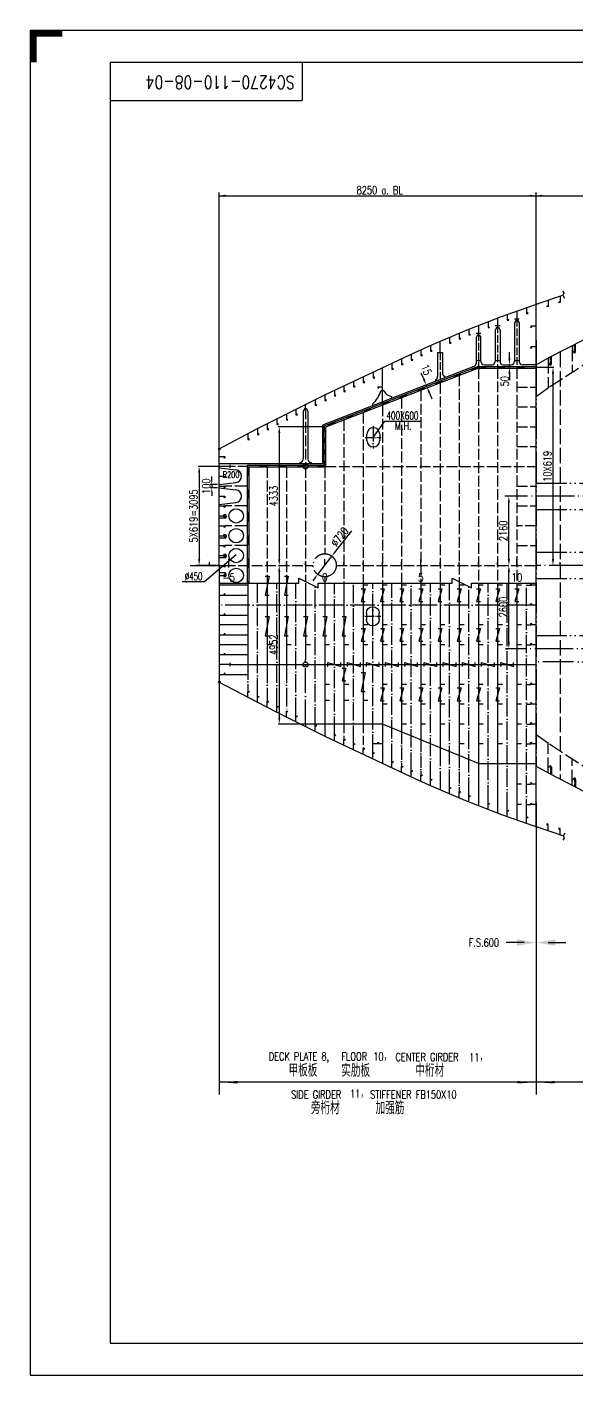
# Model space of a CAD drawing. Extents: x 373818 to 564480, y 322172 to 634257.
# Drawn here: x 415194 to 432345, y 453477 to 495577 of the extents above; entities that cross this region are included whole.
import ezdxf
from ezdxf.enums import TextEntityAlignment as Align

# ---------------------------------------------------------------- set-up
doc = ezdxf.new("R2010")
doc.units = 0
doc.header["$LTSCALE"] = 40
doc.header["$MEASUREMENT"] = 0
for name, pattern in [('ACAD_ISO02W100', [15, 12, -3]), ('ACAD_ISO03W100', [30, 12, -18]), ('ACAD_ISO04W100', [30.5, 24, -3, 0.5, -3]), ('ACAD_ISO05W100', [34, 24, -3, 0.5, -3, 0.5, -3]), ('CENTER110', [12.2, 10, -1, 0.2, -1])]:
    doc.linetypes.add(name, pattern=pattern)
doc.layers.get('0').update_dxf_attribs({"linetype": 'CONTINUOUS'})
doc.layers.get('DEFPOINTS').update_dxf_attribs({"linetype": 'CONTINUOUS'})
for name, color, linetype in [('13DIMENSION', 9, 'CONTINUOUS'), ('BT_ENG', 7, 'CONTINUOUS'), ('C-CEN', 4, 'ACAD_ISO04W100'), ('C-DAS', 4, 'ACAD_ISO02W100'), ('FRAME', 7, 'CONTINUOUS'), ('Y-CON', 2, 'CONTINUOUS'), ('Y-DAS', 2, 'ACAD_ISO02W100'), ('Y-H', 2, 'ACAD_ISO03W100'), ('Y-PH', 2, 'ACAD_ISO05W100')]:
    doc.layers.add(name, color=color, linetype=linetype)
doc.styles.add('ENGNISH', font='romans.shx', dxfattribs={"width": 0.8, "height": 750})
doc.styles.add('ROMANS', font='romans.shx', dxfattribs={"width": 0.75, "height": 250, "bigfont": 'hzdx.shx'})
doc.dimstyles.new('DM-100', dxfattribs={"dimscale": 0, "dimtxt": 250, "dimasz": 200, "dimexe": 30, "dimexo": 30, "dimgap": 50, "dimtad": 1, "dimdec": 0, "dimzin": 0, "dimdsep": 46, "dimtxsty": 'ROMANS', "dimcen": 0, "dimclrd": 1, "dimclre": 1, "dimclrt": 1, "dimadec": 0, "dimazin": 0, "dimtfac": 1, "dimtdec": 0, "dimtmove": 0, "dimatfit": 3, "dimfxl": 1, "dimtolj": 1, "dimtzin": 0, "dimarcsym": 0})

# ---------------------------------------------------------------- blocks, each defined once
blk = doc.blocks.new('*D146')
at = {"color": 1, "linetype": 'ByBlock', "transparency": 16777216}
for p, q in [((421166, 481855), (420543, 481855)), ((420573, 481655), (420573, 478960)), ((420643, 478760), (420543, 478760))]:
    blk.add_line(p, q, dxfattribs=at)
for points in [[(420540, 481655), (420606, 481655), (420573, 481855)], [(420540, 478960), (420606, 478960), (420573, 478760)]]:
    blk.add_solid(points, dxfattribs=at)
at = {"layer": 'DEFPOINTS', "color": 0, "linetype": 'ByBlock', "transparency": 16777216}
for p in [(421196, 481855), (420573, 478760), (420673, 478760)]:
    blk.add_point(p, dxfattribs=at)
at = {"color": 1, "linetype": 'ByBlock', "transparency": 16777216, "insert": (420398, 480308), "char_height": 250, "attachment_point": 5, "rotation": 90, "style": 'ROMANS'}
blk.add_mtext('\\A1;5X619=3095', dxfattribs=at)
blk = doc.blocks.new('*D142')
at = {"color": 1, "linetype": 'ByBlock', "transparency": 16777216}
for p, q in [((423075, 478560), (423075, 474008)), ((423707, 473808), (423045, 473808))]:
    blk.add_line(p, q, dxfattribs=at)
for points in [[(423042, 478560), (423109, 478560), (423075, 478760)], [(423042, 474008), (423109, 474008), (423075, 473808)]]:
    blk.add_solid(points, dxfattribs=at)
at = {"layer": 'DEFPOINTS', "color": 0, "linetype": 'ByBlock', "transparency": 16777216}
for p in [(423075, 478760), (423075, 473808), (423737, 473808)]:
    blk.add_point(p, dxfattribs=at)
at = {"color": 1, "linetype": 'ByBlock', "transparency": 16777216, "insert": (422900, 476284), "char_height": 250, "attachment_point": 5, "rotation": 90, "style": 'ROMANS'}
blk.add_mtext('\\A1;4952', dxfattribs=at)
blk = doc.blocks.new('*D144')
at = {"color": 1, "linetype": 'ByBlock', "transparency": 16777216}
for p, q in [((427586, 484584), (427510, 484768)), ((427691, 484329), (427663, 484399)), ((427691, 484329), (427663, 484399)), ((427768, 484145), (427844, 483960))]:
    blk.add_line(p, q, dxfattribs=at)
for points in [[(427617, 484596), (427556, 484571), (427663, 484399)], [(427798, 484157), (427737, 484132), (427691, 484329)]]:
    blk.add_solid(points, dxfattribs=at)
at = {"layer": 'DEFPOINTS', "color": 0, "linetype": 'ByBlock', "transparency": 16777216}
for p in [(427663, 484399), (427663, 484399), (427691, 484329)]:
    blk.add_point(p, dxfattribs=at)
at = {"color": 1, "linetype": 'ByBlock', "transparency": 16777216, "insert": (427668, 484872), "char_height": 250, "attachment_point": 5, "rotation": 292.4243, "style": 'ROMANS'}
blk.add_mtext('\\A1;15', dxfattribs=at)
blk = doc.blocks.new('*D143')
at = {"color": 1, "linetype": 'ByBlock', "transparency": 16777216}
for p, q in [((424466, 483093), (423045, 483093)), ((423075, 482893), (423075, 478960))]:
    blk.add_line(p, q, dxfattribs=at)
for points in [[(423042, 482893), (423109, 482893), (423075, 483093)], [(423042, 478960), (423109, 478960), (423075, 478760)]]:
    blk.add_solid(points, dxfattribs=at)
at = {"layer": 'DEFPOINTS', "color": 0, "linetype": 'ByBlock', "transparency": 16777216}
for p in [(424496, 483093), (423075, 478760), (423075, 478760)]:
    blk.add_point(p, dxfattribs=at)
at = {"color": 1, "linetype": 'ByBlock', "transparency": 16777216, "insert": (422900, 480927), "char_height": 250, "attachment_point": 5, "rotation": 90, "style": 'ROMANS'}
blk.add_mtext('\\A1;4333', dxfattribs=at)
blk = doc.blocks.new('A$C3EAB5CEE')
for p, q in [((50, 250), (50, 450)), ((450, 450), (450, 250))]:
    blk.add_line(p, q)
for centre, start, end in [((250, 450), 0, 180), ((250, 250), 180, 0)]:
    blk.add_arc(centre, 200, start, end)
at = {"layer": 'C-CEN', "ltscale": 0.5}
blk.add_line((250, 700), (250, 0), dxfattribs=at)
at = {"layer": 'C-CEN', "ltscale": 0.3}
blk.add_line((0, 350), (500, 350), dxfattribs=at)
blk = doc.blocks.new('*D145')
at = {"color": 1, "linetype": 'ByBlock', "transparency": 16777216}
for p, q in [((430265, 485225), (430265, 485425)), ((430265, 484950), (430265, 485025)), ((430265, 484950), (430265, 485025)), ((430270, 484950), (430235, 484950)), ((430265, 484750), (430265, 484550))]:
    blk.add_line(p, q, dxfattribs=at)
for points in [[(430232, 485225), (430298, 485225), (430265, 485025)], [(430232, 484750), (430298, 484750), (430265, 484950)]]:
    blk.add_solid(points, dxfattribs=at)
at = {"layer": 'DEFPOINTS', "color": 0, "linetype": 'ByBlock', "transparency": 16777216}
for p in [(430265, 485025), (430265, 485025), (430300, 484950)]:
    blk.add_point(p, dxfattribs=at)
at = {"color": 1, "linetype": 'ByBlock', "transparency": 16777216, "insert": (430118, 484514), "char_height": 250, "attachment_point": 5, "rotation": 90, "style": 'ROMANS'}
blk.add_mtext('\\A1;50', dxfattribs=at)
blk = doc.blocks.new('*D232')
at = {"color": 1, "linetype": 'ByBlock', "transparency": 16777216}
for p, q in [((425329, 479844), (424793, 479150)), ((424276, 478482), (424717, 479051)), ((424200, 478383), (424123, 478284))]:
    blk.add_line(p, q, dxfattribs=at)
for points in [[(424776, 479163), (424809, 479138), (424717, 479051)], [(424183, 478395), (424216, 478370), (424276, 478482)]]:
    blk.add_solid(points, dxfattribs=at)
at = {"layer": 'DEFPOINTS', "color": 0, "linetype": 'ByBlock', "transparency": 16777216}
for p in [(424717, 479051), (424276, 478482)]:
    blk.add_point(p, dxfattribs=at)
at = {"color": 1, "linetype": 'ByBlock', "transparency": 16777216, "insert": (424961, 479654), "char_height": 250, "attachment_point": 5, "rotation": 52.3121, "style": 'ROMANS'}
blk.add_mtext('\\A1;∅720', dxfattribs=at)
blk = doc.blocks.new('*D233')
at = {"color": 1, "linetype": 'ByBlock', "transparency": 16777216}
for p, q in [((421146, 481286), (420917, 481286)), ((420967, 481411), (420967, 481536)), ((420967, 481286), (420967, 481186)), ((421146, 481186), (420917, 481186)), ((420967, 481061), (420967, 480936))]:
    blk.add_line(p, q, dxfattribs=at)
for points in [[(420946, 481411), (420987, 481411), (420967, 481286)], [(420946, 481061), (420987, 481061), (420967, 481186)]]:
    blk.add_solid(points, dxfattribs=at)
at = {"layer": 'DEFPOINTS', "color": 0, "linetype": 'ByBlock', "transparency": 16777216}
for p in [(421196, 481286), (420967, 481186), (421196, 481186)]:
    blk.add_point(p, dxfattribs=at)
at = {"color": 1, "linetype": 'ByBlock', "transparency": 16777216, "insert": (420792, 481236), "char_height": 250, "attachment_point": 5, "rotation": 90, "style": 'ROMANS'}
blk.add_mtext('\\A1;100', dxfattribs=at)

msp = doc.modelspace()

# ---------------------------------------------------------------- hatches: boundary and pattern name
h = msp.add_hatch()
h.set_pattern_fill('ANSI37', color=0, scale=50, style=0)
h.set_pattern_definition([(315, (133825.4244, 436370.727), (-4.41941738, -4.41941738), []), (225, (133825.4244, 436370.727), (-4.41941738, 4.41941738), [])])
h.paths.add_polyline_path([(421176.93, 482395.59, 1), (421226.93, 482395.59, 1)])
h = msp.add_hatch()
h.set_pattern_fill('ANSI37', color=0, scale=50, style=0)
h.set_pattern_definition([(45, (133825.4244, 521149.989), (-4.41941738, 4.41941738), []), (135, (133825.4244, 521149.989), (-4.41941738, -4.41941738), [])])
h.paths.add_polyline_path([(421226.93, 475125.13, 1), (421176.93, 475125.13, 1)])

# ---------------------------------------------------------------- linework, layer by layer
at = {"color": 2}
for p, q in [((417794.48, 494477.25), (562894.48, 494477.25)), ((417794.48, 494477.25), (417794.48, 454477.25)), ((417794.48, 454477.25), (562894.48, 454477.25))]:
    msp.add_line(p, q, dxfattribs=at)
at = {"color": 1, "linetype": 'ByBlock'}
for p, q in [((421196.41, 482401.45), (421196.41, 490404.96)), ((421196.41, 490304.96), (449096.41, 490304.96)), ((431096.41, 486915.39), (431096.41, 490404.96)), ((431126.41, 484950.36), (431655.15, 484950.36)), ((431625.15, 484750.36), (431625.15, 478960.36)), ((430246.41, 478960.36), (430246.41, 480720.36)), ((430246.41, 476360.36), (430246.41, 478560.36))]:
    msp.add_line(p, q, dxfattribs=at)
at = {"color": 0}
for p, q in [((430471.41, 486415.38), (430423.35, 486332.13)), ((430423.35, 486332.13), (430423.35, 485125.36)), ((430471.41, 486415.38), (430496.41, 486415.38)), ((430521.41, 486415.38), (430496.41, 486415.38)), ((430521.41, 486415.38), (430569.48, 486332.13)), ((430569.48, 486332.13), (430569.48, 485125.36)), ((429271.41, 485965.88), (429221.41, 485879.28)), ((429221.41, 485879.28), (429221.41, 485067.46)), ((429271.41, 485965.88), (429321.41, 485965.88)), ((429321.41, 485965.88), (429371.41, 485879.28)), ((429371.41, 485125.36), (429371.41, 485879.28)), ((429871.41, 486199.8), (429821.41, 486113.19)), ((429821.41, 486113.19), (429821.41, 485125.36)), ((429871.41, 486199.8), (429921.41, 486199.8)), ((429921.41, 486199.8), (429971.41, 486113.19)), ((429971.41, 486113.19), (429971.41, 485125.36)), ((428021.41, 485407.12), (428021.41, 484658.62)), ((428171.41, 485407.12), (428171.41, 484764.51)), ((429369.48, 485150.36), (429223.35, 485150.36)), ((429471.41, 485025.36), (429721.41, 485025.36)), ((429969.48, 485150.36), (429823.35, 485150.36)), ((430071.41, 485025.36), (430323.35, 485025.36)), ((430569.48, 485150.36), (430423.35, 485150.36)), ((431096.41, 485025.36), (430669.48, 485025.36)), ((429157.49, 484977.03), (424421.41, 483144.76)), ((429291.75, 484975.36), (424471.41, 483110.49)), ((429301.08, 484925.36), (424521.41, 483076.22)), ((428233.27, 484672.08), (428233.27, 484619.47)), ((426346.41, 484211.4), (426246.41, 484211.4)), ((427959.56, 484566.19), (427959.56, 484513.58)), ((425996.28, 483754.04), (425996.28, 483804.04)), ((426596.55, 483986.26), (426596.55, 484036.26)), ((423871.41, 483662.36), (423821.41, 483575.76)), ((423821.41, 483575.76), (423821.41, 482080.36)), ((423871.41, 483662.36), (423921.41, 483662.36)), ((423921.41, 483662.36), (423971.41, 483575.76)), ((423971.41, 483575.76), (423971.41, 482080.36)), ((424421.41, 483144.76), (424421.41, 481930.36)), ((424471.41, 483110.49), (424471.41, 481880.36)), ((424521.41, 483076.22), (424521.41, 481830.36)), ((426011.41, 482760.36), (426370.17, 483268.85)), ((426370.17, 483268.85), (427496.41, 483268.85)), ((424421.41, 481930.36), (421196.41, 481930.36)), ((421196.41, 481805.36), (421719.52, 481744.52)), ((424471.41, 481880.36), (422071.41, 481880.36)), ((424521.41, 481830.36), (422121.41, 481830.36)), ((421196.41, 481286.36), (421719.52, 481347.2)), ((421196.41, 481186.36), (421719.52, 481125.52)), ((421196.41, 480667.36), (421719.52, 480728.2)), ((420296.41, 478760.36), (421196.41, 478760.36)), ((421196.41, 478760.36), (420472.85, 478760.36)), ((421730.69, 479093.22), (420737.18, 478250.56)), ((420737.18, 478250.56), (420044.44, 478250.56))]:
    msp.add_line(p, q, dxfattribs=at)
for p, q in [((432326.41, 485440.88), (432326.41, 485678.28)), ((431576.41, 485056.52), (431576.41, 485293.91)), ((429291.46, 484975.36), (431096.41, 484975.36)), ((429301.37, 484925.36), (431096.41, 484925.36)), ((422071.41, 481880.36), (422071.41, 478210.36)), ((422121.41, 481830.36), (422121.41, 478210.36)), ((423721.41, 481980.36), (423721.41, 481930.36)), ((424071.41, 481980.36), (424071.41, 481930.36)), ((421416.41, 480307.86), (421416.41, 480267.86)), ((421416.41, 479688.86), (421416.41, 479648.86)), ((420896.41, 478760.36), (420896.41, 478860.36)), ((421416.41, 479069.86), (421416.41, 479029.86)), ((421496.41, 478760.36), (421496.41, 478960.36)), ((421496.41, 478697.86), (421496.41, 478822.86)), ((421496.41, 478697.86), (421496.41, 478822.86)), ((422096.41, 478760.36), (422096.41, 478860.36)), ((422696.41, 478760.36), (422696.41, 478860.36)), ((423296.41, 478760.36), (423296.41, 478860.36)), ((423896.41, 478760.36), (423896.41, 478860.36)), ((424496.41, 478760.36), (424496.41, 478960.36)), ((425096.41, 478760.36), (425096.41, 478860.36)), ((425696.41, 478760.36), (425696.41, 478860.36)), ((426296.41, 478760.36), (426296.41, 478860.36)), ((426896.41, 478760.36), (426896.41, 478860.36)), ((427496.41, 478760.36), (427496.41, 478960.36)), ((428096.41, 478760.36), (428096.41, 478860.36)), ((428696.41, 478760.36), (428696.41, 478860.36)), ((429296.41, 478760.36), (429296.41, 478860.36)), ((429896.41, 478760.36), (429896.41, 478860.36)), ((430496.41, 478760.36), (430496.41, 478960.36)), ((430496.41, 478760.36), (430496.41, 478960.36)), ((431096.41, 478760.36), (431096.41, 478860.36)), ((431846.41, 478760.36), (431846.41, 478860.36)), ((421416.41, 478450.86), (421416.41, 478490.86)), ((421196.41, 475703.92), (421196.41, 462239.96)), ((431576.41, 472464.2), (431576.41, 472226.8)), ((432326.41, 472079.83), (432326.41, 471842.44)), ((431096.41, 471361.18), (431096.41, 466832.23)), ((431096.41, 466832.23), (431096.41, 462239.96)), ((554495.41, 462621.11), (421196.41, 462621.11))]:
    msp.add_line(p, q)
at = {"linetype": 'CENTER110', "ltscale": 3}
for p, q in [((435221.08, 480920.36), (430123.88, 480920.36)), ((437096.41, 478760.36), (431096.41, 478760.36)), ((435181.15, 476160.36), (430137.18, 476160.36))]:
    msp.add_line(p, q, dxfattribs=at)
at = {"color": 7, "ltscale": 0.2}
for p, q in [((421381.41, 480232.86), (421196.41, 480232.86)), ((421381.41, 479613.86), (421196.41, 479613.86)), ((421381.41, 478994.86), (421196.41, 478994.86)), ((421381.41, 478525.86), (421196.41, 478525.86))]:
    msp.add_line(p, q, dxfattribs=at)
at = {"color": 1}
for p, q in [((423689.46, 478359.49), (424289.08, 478061.23)), ((423689.46, 478210.36), (423689.46, 478359.49)), ((428479.46, 478210.36), (428479.46, 478359.49)), ((428479.46, 478359.49), (429079.08, 478061.23)), ((421196.41, 478210.36), (423689.46, 478210.36)), ((424289.08, 478210.36), (427589.46, 478210.36)), ((424289.08, 478061.23), (424289.08, 478210.36)), ((427589.46, 478210.36), (428479.46, 478210.36)), ((429079.08, 478210.36), (431096.41, 478210.36)), ((429079.08, 478061.23), (429079.08, 478210.36))]:
    msp.add_line(p, q, dxfattribs=at)
for points in [[(431922.75, 487330.49), (431967.06, 487278.21), (431934.84, 487201.79), (431987.21, 487105.26)], [(422636.41, 478430.36), (422756.41, 478430.36), (422636.41, 477830.36), (422756.41, 477830.36)], [(423236.41, 478430.36), (423356.41, 478430.36), (423236.41, 477830.36), (423356.41, 477830.36)], [(425636.41, 478031.86), (425756.41, 478031.86), (425636.41, 477631.86), (425756.41, 477631.86)], [(426236.41, 478031.86), (426356.41, 478031.86), (426236.41, 477631.86), (426356.41, 477631.86)], [(426836.41, 478031.86), (426956.41, 478031.86), (426836.41, 477631.86), (426956.41, 477631.86)], [(427436.41, 478031.86), (427556.41, 478031.86), (427436.41, 477631.86), (427556.41, 477631.86)], [(428036.41, 478031.86), (428156.41, 478031.86), (428036.41, 477631.86), (428156.41, 477631.86)], [(428636.41, 478031.86), (428756.41, 478031.86), (428636.41, 477631.86), (428756.41, 477631.86)], [(429236.41, 478031.86), (429356.41, 478031.86), (429236.41, 477631.86), (429356.41, 477631.86)], [(429836.41, 478031.86), (429956.41, 478031.86), (429836.41, 477631.86), (429956.41, 477631.86)], [(430436.41, 478031.86), (430556.41, 478031.86), (430436.41, 477631.86), (430556.41, 477631.86)], [(422636.41, 477161.8), (422756.41, 477161.8), (422636.41, 476561.8), (422756.41, 476561.8)], [(423236.41, 477161.8), (423356.41, 477161.8), (423236.41, 476561.8), (423356.41, 476561.8)], [(423836.41, 477161.8), (423956.41, 477161.8), (423836.41, 476561.8), (423956.41, 476561.8)], [(424436.41, 477161.8), (424556.41, 477161.8), (424436.41, 476561.8), (424556.41, 476561.8)], [(425036.41, 477161.8), (425156.41, 477161.8), (425036.41, 476561.8), (425156.41, 476561.8)], [(425636.41, 476793.86), (425756.41, 476793.86), (425636.41, 476393.86), (425756.41, 476393.86)], [(426236.41, 476793.86), (426356.41, 476793.86), (426236.41, 476393.86), (426356.41, 476393.86)], [(426836.41, 476793.86), (426956.41, 476793.86), (426836.41, 476393.86), (426956.41, 476393.86)], [(427436.41, 476793.86), (427556.41, 476793.86), (427436.41, 476393.86), (427556.41, 476393.86)], [(428036.41, 476793.86), (428156.41, 476793.86), (428036.41, 476393.86), (428156.41, 476393.86)], [(428636.41, 476793.86), (428756.41, 476793.86), (428636.41, 476393.86), (428756.41, 476393.86)], [(429236.41, 476793.86), (429356.41, 476793.86), (429236.41, 476393.86), (429356.41, 476393.86)], [(429836.41, 476793.86), (429956.41, 476793.86), (429836.41, 476393.86), (429956.41, 476393.86)], [(424596.41, 475605.36), (424596.41, 475725.36), (424996.41, 475605.36), (424996.41, 475725.36)], [(425036.41, 475555.86), (425156.41, 475555.86), (425036.41, 475155.86), (425156.41, 475155.86)], [(425211.41, 475605.36), (425211.41, 475725.36), (425611.41, 475605.36), (425611.41, 475725.36)], [(425636.41, 475421.8), (425756.41, 475421.8), (425636.41, 474821.8), (425756.41, 474821.8)], [(425796.41, 475605.36), (425796.41, 475725.36), (426196.41, 475605.36), (426196.41, 475725.36)], [(426396.41, 475605.36), (426396.41, 475725.36), (426796.41, 475605.36), (426796.41, 475725.36)], [(426996.41, 475605.36), (426996.41, 475725.36), (427396.41, 475605.36), (427396.41, 475725.36)], [(427596.41, 475605.36), (427596.41, 475725.36), (427996.41, 475605.36), (427996.41, 475725.36)], [(428196.41, 475605.36), (428196.41, 475725.36), (428596.41, 475605.36), (428596.41, 475725.36)], [(428796.41, 475605.36), (428796.41, 475725.36), (429196.41, 475605.36), (429196.41, 475725.36)], [(429396.41, 475605.36), (429396.41, 475725.36), (429796.41, 475605.36), (429796.41, 475725.36)], [(429996.41, 475605.36), (429996.41, 475725.36), (430396.41, 475605.36), (430396.41, 475725.36)], [(426236.41, 474936.86), (426356.41, 474936.86), (426236.41, 474536.86), (426356.41, 474536.86)], [(426836.41, 474936.86), (426956.41, 474936.86), (426836.41, 474536.86), (426956.41, 474536.86)], [(427436.41, 474936.86), (427556.41, 474936.86), (427436.41, 474536.86), (427556.41, 474536.86)], [(428036.41, 474936.86), (428156.41, 474936.86), (428036.41, 474536.86), (428156.41, 474536.86)], [(428636.41, 474936.86), (428756.41, 474936.86), (428636.41, 474536.86), (428756.41, 474536.86)], [(429236.41, 474936.86), (429356.41, 474936.86), (429236.41, 474536.86), (429356.41, 474536.86)], [(429836.41, 474936.86), (429956.41, 474936.86), (429836.41, 474536.86), (429956.41, 474536.86)], [(431939.33, 470184.39), (431983.64, 470236.67), (431951.41, 470313.09), (432003.78, 470409.61)]]:
    msp.add_lwpolyline(points)
for points in [[(421196.41, 462621.11, 0, 80, 0), (421778.61, 462621.11, 80, 80, 0)], [(431096.41, 462621.11, 0, 80, 0), (430514.21, 462621.11, 80, 80, 0)], [(431096.41, 462621.11, 0, 80, 0), (431678.61, 462621.11, 80, 80, 0)]]:
    msp.add_lwpolyline(points, format="xyseb")
at = {"color": 0}
for centre, radius in [((421201.93, 482395.59), 25), ((421728.61, 480307.86), 225), ((421728.61, 479688.86), 225), ((421728.61, 479069.86), 225), ((421728.61, 478450.86), 225), ((421201.93, 475125.13), 25)]:
    msp.add_circle(centre, radius, dxfattribs=at)
for centre, radius, start, end in [((432295.48, 485424.71), 25, 184.378371, 319.699506), ((432271.41, 485447.81), 25, 270, 0), ((432276.41, 485440.88), 50, 319.699506, 0), ((431545.48, 485040.35), 25, 184.378371, 319.699506), ((431521.41, 485063.44), 25, 270, 0), ((431526.41, 485056.52), 50, 319.699506, 0), ((421376.41, 480307.86), 40, 359.999992, 179.999992), ((421381.41, 480267.86), 35, 269.999992, 359.999992), ((421376.41, 479688.86), 40, 359.999992, 179.999992), ((421381.41, 479648.86), 35, 269.999992, 359.999992), ((421376.41, 479069.86), 40, 359.999992, 179.999992), ((421381.41, 479029.86), 35, 269.999992, 359.999992), ((421376.41, 478450.86), 40, 180.000008, 0.000008), ((421381.41, 478490.86), 35, 0.000008, 90.000008), ((431545.48, 472480.37), 25, 40.300494, 175.621629), ((431521.41, 472457.28), 25, 0, 90), ((431526.41, 472464.2), 50, 0, 40.300494), ((432295.48, 472096), 25, 40.300494, 175.621629), ((432271.41, 472072.91), 25, 0, 90), ((432276.41, 472079.83), 50, 0, 40.300494)]:
    msp.add_arc(centre, radius, start, end)
for centre, radius, start, end in [((429121.41, 485067.46), 100, 292.424306, 0), ((429471.41, 485125.36), 100, 180, 270), ((429721.41, 485125.36), 100, 270, 0), ((430071.41, 485125.36), 100, 180, 270), ((430323.35, 485125.36), 100, 270, 0), ((430669.48, 485125.36), 100, 180, 270), ((427921.41, 484658.62), 100, 292.424306, 0), ((428271.41, 484764.51), 100, 180, 247.575694), ((425408.4, 484445.49), 870.1, 312.504628, 344.392543), ((426636.68, 484359.77), 325.99, 207.075389, 262.928869), ((423721.41, 482080.36), 100, 270, 0), ((424071.41, 482080.36), 100, 180, 270), ((421696.41, 481545.86), 200, 276.633911, 83.366089), ((421696.41, 480926.86), 200, 276.633911, 83.366089)]:
    msp.add_arc(centre, radius, start, end, dxfattribs=at)
at = {"color": 1, "linetype": 'ByBlock'}
for points in [[(421396.41, 490338.29), (421396.41, 490271.63), (421196.41, 490304.96)], [(430896.41, 490338.29), (430896.41, 490271.63), (431096.41, 490304.96)], [(431296.41, 490338.29), (431296.41, 490271.63), (431096.41, 490304.96)], [(431591.81, 484750.36), (431658.48, 484750.36), (431625.15, 484950.36)], [(430213.08, 480720.36), (430279.75, 480720.36), (430246.41, 480920.36)], [(430213.08, 478960.36), (430279.75, 478960.36), (430246.41, 478760.36)], [(430213.08, 478560.36), (430279.75, 478560.36), (430246.41, 478760.36)], [(431591.81, 478960.36), (431658.48, 478960.36), (431625.15, 478760.36)], [(430213.08, 476360.36), (430279.75, 476360.36), (430246.41, 476160.36)]]:
    msp.add_solid(points, dxfattribs=at)
at = {"color": 0, "linetype": 'ByBlock'}
for points in [[(430496.41, 467082.86), (430496.41, 466882.86), (431096.41, 466982.86)], [(431696.41, 467082.86), (431696.41, 466882.86), (431096.41, 466982.86)]]:
    msp.add_solid(points, dxfattribs=at)
at = {"layer": '13DIMENSION'}
for p, q in [((430721.41, 466982.86), (430161.8, 466982.86)), ((431471.41, 466982.86), (432031.02, 466982.86))]:
    msp.add_line(p, q, dxfattribs=at)
at = {"layer": 'BT_ENG'}
for p, q in [((415294.48, 495477.25), (415294.48, 453477.25)), ((415294.48, 495477.25), (563894.48, 495477.25)), ((423794.48, 494477.25), (423794.48, 493277.25)), ((417794.48, 493277.25), (423794.48, 493277.25)), ((415294.48, 453477.25), (563894.48, 453477.25))]:
    msp.add_line(p, q, dxfattribs=at)
at = {"layer": 'BT_ENG', "const_width": 200}
for points in [[(415394.48, 495477.25), (415394.48, 494477.25)], [(415294.48, 495377.25), (416294.48, 495377.25)]]:
    msp.add_lwpolyline(points, dxfattribs=at)
at = {"layer": 'C-CEN', "ltscale": 0.6}
for p, q in [((422396.41, 474669.61), (422396.41, 478210.36)), ((422996.41, 474358.72), (422996.41, 478210.36)), ((423596.41, 474058.6), (423596.41, 478210.36)), ((424196.41, 473758.48), (424196.41, 478107.32)), ((424796.41, 473467.5), (424796.41, 478210.36)), ((425396.41, 473185.67), (425396.41, 478210.36)), ((425996.42, 472903.83), (425996.42, 478210.89)), ((426596.41, 472626.27), (426596.41, 478210.36)), ((427196.41, 472344.44), (427196.41, 478210.36)), ((427796.41, 472072.15), (427796.41, 478210.36)), ((428396.41, 471815.04), (428396.41, 478210.36)), ((428996.41, 471562.26), (428996.41, 478102.35)), ((429596.41, 471327.88), (429596.41, 478210.36)), ((430196.41, 471111.56), (430196.41, 478210.36)), ((430796.41, 470895.98), (430796.41, 478210.36)), ((422696.41, 475665.36), (422696.41, 474514.16)), ((423296.41, 475665.36), (423296.41, 474208.66))]:
    msp.add_line(p, q, dxfattribs=at)
at = {"layer": 'C-CEN', "color": 2, "ltscale": 0.8}
for p, q in [((430936.41, 477522.36), (421196.41, 477522.36)), ((423896.41, 473808.36), (423896.41, 475820.11))]:
    msp.add_line(p, q, dxfattribs=at)
at = {"layer": 'C-CEN', "ltscale": 0.5}
msp.add_line((422096.41, 475665.36), (422096.41, 474827.2), dxfattribs=at)
at = {"layer": 'C-CEN', "ltscale": 0.3}
for p, q in [((425096.41, 473808.36), (425096.41, 473326.58)), ((425696.41, 473808.36), (425696.41, 473004.75))]:
    msp.add_line(p, q, dxfattribs=at)
at = {"layer": 'C-CEN', "ltscale": 0.4}
for p, q in [((426896.41, 473560.76), (426896.41, 472481.09)), ((427496.41, 473313.16), (427496.41, 472205.89)), ((428696.41, 472817.96), (428696.41, 471686.48))]:
    msp.add_line(p, q, dxfattribs=at)
at = {"layer": 'C-CEN', "color": 2, "ltscale": 0.6}
msp.add_line((428096.41, 473065.56), (428096.41, 471763.59), dxfattribs=at)
at = {"layer": 'C-DAS'}
msp.add_line((431846.41, 485431.59), (431846.41, 472089.13), dxfattribs=at)
at = {"layer": 'C-DAS', "ltscale": 0.2}
for p, q in [((432296.41, 485447.81), (432296.41, 485662.98)), ((431546.41, 485063.44), (431546.41, 485278.61)), ((431546.41, 472457.28), (431546.41, 472242.1)), ((432296.41, 472072.91), (432296.41, 471857.74))]:
    msp.add_line(p, q, dxfattribs=at)
at = {"layer": 'C-DAS'}
for points in [[(431096.41, 484035.07), (431096.42, 484599), (431096.41, 484035.07), (431515.22, 484336.03), (432621.41, 485056.03), (433047.31, 485297.65), (434142.49, 485817.73), (434431.04, 485942.61), (435871.41, 486567.3), (436035.21, 486626.02), (437496.41, 487099.12), (437899.21, 487215.56), (439587.51, 487648.32), (440746.41, 487900.39), (441954.41, 488121.86), (443447.91, 488332.96), (443996.41, 488394.56), (445794.71, 488629.93), (447246.41, 488726.37), (447596.41, 488758.68)], [(431096.41, 473485.65), (431096.42, 472921.72), (431096.41, 473485.65), (431515.22, 473184.68), (432621.41, 472464.69), (433047.31, 472223.07), (434142.49, 471702.99), (434431.04, 471578.1), (435871.41, 470953.42), (436035.21, 470894.7), (437496.41, 470421.6), (437899.21, 470305.16), (439587.51, 469872.4), (440746.41, 469620.33), (441954.41, 469398.86), (443447.91, 469187.76), (443996.41, 469126.16), (445794.71, 468890.79), (447246.41, 468794.35), (447596.41, 468762.04)]]:
    msp.add_lwpolyline(points, dxfattribs=at)
at = {"layer": 'DEFPOINTS', "color": 0, "linetype": 'ByBlock'}
for p in [(431096.41, 484950.36), (421196.41, 482400.33), (421196.41, 475120.39), (421196.41, 475120.39), (431096.41, 470605.5)]:
    msp.add_point(p, dxfattribs=at)
at = {"layer": 'Y-CON'}
for p, q in [((431096.41, 486915.39), (431934.92, 487201.99)), ((431096.41, 478210.36), (431096.41, 486915.22)), ((430421.41, 486465.38), (430571.41, 486465.38)), ((429221.41, 486015.88), (429371.41, 486015.88)), ((429821.41, 486249.8), (429971.41, 486249.8)), ((428096.41, 485407.12), (428096.41, 485757.12)), ((428021.41, 485407.12), (428171.41, 485407.12)), ((426296.41, 483816.54), (426296.41, 484937.8)), ((423896.41, 483662.36), (423896.41, 483792.18)), ((421546.41, 481855.36), (421196.41, 481855.36)), ((421546.41, 481805.36), (421546.41, 481905.36)), ((424496.41, 478406.5), (424496.41, 473428.42)), ((422096.41, 478141.36), (421196.41, 478141.36)), ((422096.41, 478210.36), (422096.41, 475665.36)), ((422696.41, 478210.36), (422696.41, 475665.36)), ((423296.41, 478210.36), (423296.41, 475665.36)), ((423896.41, 478210.36), (423896.41, 475820.11)), ((425096.41, 478210.36), (425096.41, 473808.36)), ((425696.41, 478210.36), (425696.41, 473808.36)), ((425846.41, 478141.36), (425696.41, 478141.36)), ((426296.41, 478210.36), (426296.41, 472582.92)), ((426446.41, 478141.36), (426296.41, 478141.36)), ((426896.41, 478210.36), (426896.41, 473560.76)), ((427046.41, 478141.36), (426896.41, 478141.36)), ((427496.41, 478210.36), (427496.41, 473313.16)), ((427646.41, 478141.36), (427496.41, 478141.36)), ((428096.41, 478210.36), (428096.41, 473065.56)), ((428246.41, 478141.36), (428096.41, 478141.36)), ((428696.41, 478251.57), (428696.41, 472817.96)), ((428846.41, 478141.36), (428696.41, 478141.36)), ((429296.41, 478210.36), (429296.41, 471264.83)), ((429446.41, 478141.36), (429296.41, 478141.36)), ((429896.41, 478210.36), (429896.41, 471030.92)), ((430046.41, 478141.36), (429896.41, 478141.36)), ((430496.41, 478210.36), (430496.41, 470815.34)), ((430646.41, 478141.36), (430496.41, 478141.36)), ((430796.41, 478141.36), (430936.41, 478141.36)), ((431096.41, 470605.5), (431096.41, 478210.36)), ((421376.41, 477831.86), (422096.41, 477831.86)), ((421376.41, 477212.86), (422096.41, 477212.86)), ((422096.41, 476903.36), (421196.41, 476903.36)), ((421376.41, 476593.86), (422096.41, 476593.86)), ((425846.41, 476903.36), (425696.41, 476903.36)), ((426446.41, 476903.36), (426296.41, 476903.36)), ((427046.41, 476903.36), (426896.41, 476903.36)), ((427646.41, 476903.36), (427496.41, 476903.36)), ((428246.41, 476903.36), (428096.41, 476903.36)), ((428846.41, 476903.36), (428696.41, 476903.36)), ((429446.41, 476903.36), (429296.41, 476903.36)), ((430046.41, 476903.36), (429896.41, 476903.36)), ((430646.41, 476903.36), (430496.41, 476903.36)), ((430796.41, 476903.36), (430936.41, 476903.36)), ((422096.41, 476284.36), (421196.41, 476284.36)), ((422846.41, 476284.36), (422696.41, 476284.36)), ((423446.41, 476284.36), (423296.41, 476284.36)), ((424046.41, 476284.36), (423896.41, 476284.36)), ((424646.41, 476284.36), (424496.41, 476284.36)), ((425246.41, 476284.36), (425096.41, 476284.36)), ((425846.41, 476284.36), (425696.41, 476284.36)), ((426446.41, 476284.36), (426296.41, 476284.36)), ((427046.41, 476284.36), (426896.41, 476284.36)), ((427646.41, 476284.36), (427496.41, 476284.36)), ((428246.41, 476284.36), (428096.41, 476284.36)), ((428846.41, 476284.36), (428696.41, 476284.36)), ((429446.41, 476284.36), (429296.41, 476284.36)), ((430046.41, 476284.36), (429896.41, 476284.36)), ((430646.41, 476284.36), (430496.41, 476284.36)), ((430796.41, 476284.36), (430936.41, 476284.36)), ((421376.41, 475974.86), (422096.41, 475974.86)), ((421546.41, 475665.36), (421196.41, 475665.36)), ((421376.41, 475355.86), (422096.41, 475355.86)), ((421546.41, 475615.36), (421546.41, 475715.36)), ((421546.41, 475665.36), (431096.41, 475665.36)), ((424646.41, 475046.36), (424496.41, 475046.36)), ((425246.41, 475046.36), (425096.41, 475046.36)), ((426446.41, 475046.36), (426296.41, 475046.36)), ((427046.41, 475046.36), (426896.41, 475046.36)), ((427646.41, 475046.36), (427496.41, 475046.36)), ((428246.41, 475046.36), (428096.41, 475046.36)), ((428846.41, 475046.36), (428696.41, 475046.36)), ((429446.41, 475046.36), (429296.41, 475046.36)), ((430046.41, 475046.36), (429896.41, 475046.36)), ((430646.41, 475046.36), (430496.41, 475046.36)), ((430796.41, 475046.36), (430936.41, 475046.36)), ((424646.41, 474544.36), (424496.41, 474544.36)), ((425246.41, 474544.36), (425096.41, 474544.36)), ((425846.41, 474544.36), (425696.41, 474544.36)), ((426446.41, 474427.36), (426296.41, 474427.36)), ((427046.41, 474427.36), (426896.41, 474427.36)), ((427646.41, 474427.36), (427496.41, 474427.36)), ((428246.41, 474427.36), (428096.41, 474427.36)), ((428846.41, 474427.36), (428696.41, 474427.36)), ((429446.41, 474427.36), (429296.41, 474427.36)), ((430046.41, 474427.36), (429896.41, 474427.36)), ((430646.41, 474427.36), (430496.41, 474427.36)), ((430796.41, 474427.36), (430936.41, 474427.36)), ((426296.41, 473808.36), (423736.83, 473808.36)), ((423896.41, 473808.36), (423896.41, 473728.54)), ((429296.41, 472570.36), (426296.41, 473808.36)), ((427046.41, 473808.36), (426896.41, 473808.36)), ((427046.41, 473808.36), (426896.41, 473808.36)), ((427646.41, 473808.36), (427496.41, 473808.36)), ((427646.41, 473808.36), (427496.41, 473808.36)), ((428246.41, 473808.36), (428096.41, 473808.36)), ((428246.41, 473808.36), (428096.41, 473808.36)), ((428846.41, 473808.36), (428696.41, 473808.36)), ((428846.41, 473808.36), (428696.41, 473808.36)), ((429446.41, 473808.36), (429296.41, 473808.36)), ((429446.41, 473808.36), (429296.41, 473808.36)), ((430046.41, 473808.36), (429896.41, 473808.36)), ((430046.41, 473808.36), (429896.41, 473808.36)), ((430646.41, 473808.36), (430496.41, 473808.36)), ((430646.41, 473808.36), (430496.41, 473808.36)), ((430796.41, 473808.36), (430936.41, 473808.36)), ((426156.41, 473189.36), (425996.42, 473189.36)), ((428846.41, 473189.36), (428696.41, 473189.36)), ((429446.41, 473189.36), (429296.41, 473189.36)), ((430046.41, 473189.36), (429896.41, 473189.36)), ((430646.41, 473189.36), (430496.41, 473189.36)), ((430796.41, 473189.36), (430936.41, 473189.36)), ((429296.41, 472570.36), (431096.41, 472570.36)), ((431096.41, 471725.56), (431096.42, 472271.72)), ((430646.41, 471934.98), (430496.41, 471934.98)), ((430796.41, 471930.36), (430936.41, 471930.36)), ((431096.41, 471211.77), (431096.41, 471725.56)), ((430646.41, 471294.98), (430496.41, 471294.98)), ((430796.41, 471290.36), (430936.41, 471290.36)), ((431096.41, 470729.24), (431096.41, 471211.77)), ((431096.41, 470605.33), (431096.41, 470729.24)), ((430996.41, 470639.51), (431096.41, 470605.33)), ((431096.41, 470605.33), (431951.41, 470313.09))]:
    msp.add_line(p, q, dxfattribs=at)
for points in [[(431096.41, 485795.16), (431096.42, 485249), (431096.41, 485030.7), (431515.22, 485262.71), (432621.41, 485826.77), (433016.43, 486016.74), (434246.41, 486572.67), (434431.04, 486651.05), (435871.41, 487217.3), (436035.21, 487276.02), (437496.41, 487749.12), (437899.21, 487865.56), (439587.51, 488298.32), (440746.41, 488550.39), (441954.41, 488771.86), (443447.91, 488982.96), (443996.41, 489044.56), (445794.71, 489193.76), (447246.41, 489251.96), (448082.11, 489260.36), (449096.41, 489260.36), (449096.41, 489260.36), (456996.41, 489260.36), (463496.41, 489260.36)], [(431846.41, 487171.74), (431846.41, 486971.74), (431796.41, 486971.74), (431846.41, 487011.74)], [(421196.41, 478760.36), (421196.41, 482400.33), (422378.44, 483021.8), (422996.41, 483342), (424496.41, 484092.3), (427172.22, 485349.18), (427746.41, 485607.14), (428896.41, 486099.94), (430016.41, 486536.58), (430996.41, 486881.21), (431171.41, 486940.72)], [(430796.41, 486810.88), (430796.41, 486630.88), (430846.41, 486630.88), (430796.41, 486670.88)], [(431471.41, 487043.57), (431471.41, 486843.57), (431421.41, 486843.57), (431471.41, 486883.57)], [(429596.41, 486372.84), (429596.41, 486192.84), (429646.41, 486192.84), (429596.41, 486232.84)], [(430196.41, 486599.88), (430196.41, 486419.88), (430246.41, 486419.88), (430196.41, 486459.88)], [(428396.41, 485885.68), (428396.41, 485705.68), (428446.41, 485705.68), (428396.41, 485745.68)], [(428696.41, 486014.24), (428696.41, 485834.24), (428746.41, 485834.24), (428696.41, 485874.24)], [(428996.41, 486138.93), (428996.41, 485958.93), (429046.41, 485958.93), (428996.41, 485998.93)], [(428996.41, 486138.46), (428996.41, 485958.46), (429046.41, 485958.46), (428996.41, 485998.46)], [(431096.41, 486230.36), (430936.41, 486230.36), (430936.41, 486180.36), (430976.41, 486230.36)], [(427496.41, 485494.83), (427496.41, 485314.83), (427546.41, 485314.83), (427496.41, 485354.83)], [(427796.41, 485628.57), (427796.41, 485448.57), (427846.41, 485448.57), (427796.41, 485488.57)], [(431096.41, 485590.36), (430936.41, 485590.36), (430936.41, 485540.36), (430976.41, 485590.36)], [(432221.41, 485622.81), (432221.41, 485422.81), (432271.41, 485422.81), (432221.41, 485462.81)], [(426596.41, 485074.44), (426596.41, 484894.44), (426646.41, 484894.44), (426596.41, 484934.44)], [(426896.41, 485219.63), (426896.41, 485039.63), (426946.41, 485039.63), (426896.41, 485079.63)], [(427196.41, 485356.28), (427196.41, 485176.28), (427246.41, 485176.28), (427196.41, 485216.28)], [(431471.41, 485238.44), (431471.41, 485038.44), (431521.41, 485038.44), (431471.41, 485078.44)], [(425696.41, 484655.96), (425696.41, 484475.96), (425746.41, 484475.96), (425696.41, 484515.96)], [(426011.41, 484799.66), (426011.41, 484619.66), (426061.41, 484619.66), (426011.41, 484659.66)], [(424796.41, 484233.22), (424796.41, 484053.22), (424846.41, 484053.22), (424796.41, 484093.22)], [(425096.41, 484374.13), (425096.41, 484194.13), (425146.41, 484194.13), (425096.41, 484234.13)], [(425396.41, 484515.05), (425396.41, 484335.05), (425446.41, 484335.05), (425396.41, 484375.05)], [(426296.41, 484331.36), (426156.41, 484331.36), (426156.41, 484281.36), (426196.41, 484331.36)], [(424196.41, 483942.24), (424196.41, 483762.24), (424246.41, 483762.24), (424196.41, 483802.24)], [(424496.41, 484092.3), (424496.41, 483912.3), (424546.41, 483912.3), (424496.41, 483952.3)], [(422996.41, 483342), (422996.41, 483162), (423046.41, 483162), (422996.41, 483202)], [(423296.41, 483492.06), (423296.41, 483312.06), (423346.41, 483312.06), (423296.41, 483352.06)], [(423596.41, 483642.12), (423596.41, 483462.12), (423646.41, 483462.12), (423596.41, 483502.12)], [(422396.41, 483031.11), (422396.41, 482851.11), (422446.41, 482851.11), (422396.41, 482891.11)], [(422696.41, 483186.56), (422696.41, 483006.56), (422746.41, 483006.56), (422696.41, 483046.56)], [(422096.41, 482873.52), (422096.41, 482693.52), (422146.41, 482693.52), (422096.41, 482733.52)], [(421196.41, 482164.86), (421376.41, 482164.86), (421376.41, 482114.86), (421336.41, 482164.86)], [(421196.41, 481545.86), (421376.41, 481545.86), (421376.41, 481495.86), (421336.41, 481545.86)], [(421196.41, 481236.36), (421376.41, 481236.36), (421376.41, 481186.36), (421336.41, 481236.36)], [(421196.41, 480926.86), (421376.41, 480926.86), (421376.41, 480876.86), (421336.41, 480926.86)], [(421196.41, 480617.36), (421376.41, 480617.36), (421376.41, 480567.36), (421336.41, 480617.36)], [(421196.41, 480307.86), (421376.41, 480307.86), (421376.41, 480257.86), (421336.41, 480307.86)], [(421196.41, 479998.36), (421376.41, 479998.36), (421376.41, 479948.36), (421336.41, 479998.36)], [(421196.41, 479688.86), (421376.41, 479688.86), (421376.41, 479638.86), (421336.41, 479688.86)], [(421196.41, 479379.36), (421376.41, 479379.36), (421376.41, 479329.36), (421336.41, 479379.36)], [(421196.41, 479069.86), (421376.41, 479069.86), (421376.41, 479019.86), (421336.41, 479069.86)], [(421196.41, 478760.36), (421196.41, 475120.39), (422378.44, 474498.92), (422996.41, 474178.72), (424496.41, 473428.42), (427172.22, 472171.54), (427746.41, 471913.58), (428896.41, 471420.78), (430016.41, 470984.14), (430996.41, 470639.51), (431171.41, 470579.99)], [(421196.41, 478760.36), (421376.41, 478760.36), (421376.41, 478710.36), (421336.41, 478760.36)], [(421196.41, 478450.86), (421376.41, 478450.86), (421376.41, 478500.86), (421336.41, 478450.86)], [(421196.41, 477831.86), (421376.41, 477831.86), (421376.41, 477881.86), (421336.41, 477831.86)], [(431096.41, 478141.36), (430936.41, 478141.36), (430936.41, 478191.36), (430976.41, 478141.36)], [(431096.41, 477522.36), (430936.41, 477522.36), (430936.41, 477572.36), (430976.41, 477522.36)], [(421196.41, 477212.86), (421376.41, 477212.86), (421376.41, 477262.86), (421336.41, 477212.86)], [(421196.41, 476593.86), (421376.41, 476593.86), (421376.41, 476643.86), (421336.41, 476593.86)], [(431096.41, 476903.36), (430936.41, 476903.36), (430936.41, 476953.36), (430976.41, 476903.36)], [(431096.41, 476284.36), (430936.41, 476284.36), (430936.41, 476334.36), (430976.41, 476284.36)], [(421196.41, 475974.86), (421376.41, 475974.86), (421376.41, 476024.86), (421336.41, 475974.86)], [(421196.41, 475355.86), (421376.41, 475355.86), (421376.41, 475405.86), (421336.41, 475355.86)], [(431096.41, 475046.36), (430936.41, 475046.36), (430936.41, 475096.36), (430976.41, 475046.36)], [(422096.41, 474647.2), (422096.41, 474827.2), (422146.41, 474827.2), (422096.41, 474787.2)], [(422396.41, 474489.61), (422396.41, 474669.61), (422446.41, 474669.61), (422396.41, 474629.61)], [(422696.41, 474334.16), (422696.41, 474514.16), (422746.41, 474514.16), (422696.41, 474474.16)], [(431096.41, 474427.36), (430936.41, 474427.36), (430936.41, 474477.36), (430976.41, 474427.36)], [(422996.41, 474178.72), (422996.41, 474358.72), (423046.41, 474358.72), (422996.41, 474318.72)], [(423296.41, 474028.66), (423296.41, 474208.66), (423346.41, 474208.66), (423296.41, 474168.66)], [(423596.41, 473878.6), (423596.41, 474058.6), (423646.41, 474058.6), (423596.41, 474018.6)], [(424196.41, 473578.48), (424196.41, 473758.48), (424246.41, 473758.48), (424196.41, 473718.48)], [(431096.41, 473808.36), (430936.41, 473808.36), (430936.41, 473858.36), (430976.41, 473808.36)], [(424796.41, 473287.5), (424796.41, 473467.5), (424846.41, 473467.5), (424796.41, 473427.5)], [(425096.41, 473146.58), (425096.41, 473326.58), (425146.41, 473326.58), (425096.41, 473286.58)], [(426296.41, 473189.36), (426156.41, 473189.36), (426156.41, 473239.36), (426196.41, 473189.36)], [(431096.41, 473189.36), (430936.41, 473189.36), (430936.41, 473239.36), (430976.41, 473189.36)], [(425396.41, 473005.67), (425396.41, 473185.67), (425446.41, 473185.67), (425396.41, 473145.67)], [(425696.41, 472864.75), (425696.41, 473044.75), (425746.41, 473044.75), (425696.41, 473004.75)], [(425996.42, 472723.83), (425996.42, 472903.83), (426046.42, 472903.83), (425996.42, 472863.83)], [(426596.41, 472446.27), (426596.41, 472626.27), (426646.41, 472626.27), (426596.41, 472586.27)], [(426896.41, 472301.09), (426896.41, 472481.09), (426946.41, 472481.09), (426896.41, 472441.09)], [(431096.41, 472490.02), (431515.22, 472258.01), (432621.41, 471693.95), (433016.43, 471503.98), (434246.41, 470948.05), (434431.04, 470869.67), (435871.41, 470303.42), (436035.21, 470244.7), (437496.41, 469771.6), (437899.21, 469655.16), (439587.51, 469222.4), (440746.41, 468970.33), (441954.41, 468748.86), (443447.91, 468537.76), (443996.41, 468476.16), (445794.71, 468326.96), (447246.41, 468268.76), (448082.11, 468260.36), (449096.41, 468260.36), (449096.41, 468260.36), (449246.41, 468260.36)], [(431471.41, 472282.28), (431471.41, 472482.28), (431521.41, 472482.28), (431471.41, 472442.28)], [(427196.41, 472164.44), (427196.41, 472344.44), (427246.41, 472344.44), (427196.41, 472304.44)], [(427496.41, 472025.89), (427496.41, 472205.89), (427546.41, 472205.89), (427496.41, 472165.89)], [(427796.41, 471892.15), (427796.41, 472072.15), (427846.41, 472072.15), (427796.41, 472032.15)], [(431096.41, 471930.36), (430936.41, 471930.36), (430936.41, 471980.36), (430976.41, 471930.36)], [(432221.41, 471897.91), (432221.41, 472097.91), (432271.41, 472097.91), (432221.41, 472057.91)], [(428396.41, 471635.04), (428396.41, 471815.04), (428446.41, 471815.04), (428396.41, 471775.04)], [(428696.41, 471506.48), (428696.41, 471686.48), (428746.41, 471686.48), (428696.41, 471646.48)], [(428996.41, 471382.26), (428996.41, 471562.26), (429046.41, 471562.26), (428996.41, 471522.26)], [(429596.41, 471147.88), (429596.41, 471327.88), (429646.41, 471327.88), (429596.41, 471287.88)], [(430196.41, 470931.56), (430196.41, 471111.56), (430246.41, 471111.56), (430196.41, 471071.56)], [(431096.41, 471290.36), (430936.41, 471290.36), (430936.41, 471340.36), (430976.41, 471290.36)], [(430796.41, 470715.98), (430796.41, 470895.98), (430846.41, 470895.98), (430796.41, 470855.98)], [(431471.41, 470477.15), (431471.41, 470677.15), (431421.41, 470677.15), (431471.41, 470637.15)], [(431846.41, 470348.98), (431846.41, 470548.98), (431796.41, 470548.98), (431846.41, 470508.98)]]:
    msp.add_lwpolyline(points, dxfattribs=at)
for centre in [(423896.41, 481855.36), (423896.41, 475665.36)]:
    msp.add_circle(centre, 79.5, dxfattribs=at)
at = {"layer": 'Y-DAS', "ltscale": 0.5}
for p, q in [((430496.41, 486705.38), (430496.41, 486465.38)), ((430496.41, 486465.38), (430496.41, 484975.36)), ((429296.41, 486015.88), (429296.41, 484975.36)), ((429896.41, 486249.8), (429896.41, 484975.36)), ((428096.41, 485407.12), (428096.41, 484566.53))]:
    msp.add_line(p, q, dxfattribs=at)
at = {"layer": 'Y-DAS', "ltscale": 0.7}
for p, q in [((429296.41, 486255.88), (429296.41, 486015.88)), ((429896.41, 486489.8), (429896.41, 486249.8)), ((428696.41, 484691.43), (428696.41, 478251.57)), ((429296.41, 484923.55), (429296.41, 478210.36)), ((429896.41, 484925.36), (429896.41, 478210.36)), ((430496.41, 484925.36), (430496.41, 478210.36)), ((427496.41, 484227.18), (427496.41, 478210.36)), ((428096.41, 484459.3), (428096.41, 478210.36)), ((430496.41, 484331.36), (431096.41, 484331.36)), ((426296.41, 483762.93), (426296.41, 478210.36)), ((426896.41, 483995.05), (426896.41, 478210.36)), ((423896.41, 483662.36), (423896.41, 481880.36)), ((425696.41, 483530.8), (425696.41, 478210.36)), ((430496.41, 483712.36), (431096.41, 483712.36)), ((425096.41, 483298.68), (425096.41, 478210.36)), ((430496.41, 483093.36), (431096.41, 483093.36)), ((430496.41, 482474.36), (431096.41, 482474.36)), ((422696.41, 481830.36), (422696.41, 478210.36)), ((423296.41, 481830.36), (423296.41, 478130.36)), ((423896.41, 481830.36), (423896.41, 478256.55)), ((424496.41, 481829.54), (424496.41, 479126.5)), ((424521.41, 481855.36), (431096.41, 481855.36)), ((430496.41, 481236.36), (431096.41, 481236.36)), ((430496.41, 480617.36), (431096.41, 480617.36)), ((431096.41, 479998.36), (430496.41, 479998.36)), ((430496.41, 479379.36), (431096.41, 479379.36)), ((421376.41, 478760.36), (424136.47, 478760.36)), ((424856.36, 478760.36), (431096.41, 478760.36))]:
    msp.add_line(p, q, dxfattribs=at)
at = {"layer": 'Y-DAS'}
for p, q in [((432221.41, 485622.81), (432221.41, 484806.25)), ((431471.41, 485238.44), (431471.41, 484316.16)), ((431471.41, 472282.28), (431471.41, 473204.55)), ((432221.41, 471897.91), (432221.41, 472714.47))]:
    msp.add_line(p, q, dxfattribs=at)
at = {"layer": 'Y-DAS', "ltscale": 0.6}
msp.add_line((422071.41, 481855.36), (421546.41, 481855.36), dxfattribs=at)
at = {"layer": 'Y-DAS', "ltscale": 0.8}
for p, q in [((422071.41, 481236.36), (421376.41, 481236.36)), ((422071.41, 480617.36), (421376.41, 480617.36)), ((422071.41, 479998.36), (421376.41, 479998.36)), ((422071.41, 479379.36), (421376.41, 479379.36))]:
    msp.add_line(p, q, dxfattribs=at)
at = {"layer": 'Y-H'}
for p, q in [((431096.41, 486265.39), (431096.41, 486540.82)), ((431096.41, 471255.33), (431096.41, 470979.9)), ((431096.41, 471255.33), (431096.41, 470979.9))]:
    msp.add_line(p, q, dxfattribs=at)
at = {"layer": 'Y-H', "ltscale": 0.5}
for q in [(424496.41, 483093.36), (431096.41, 484950.36)]:
    msp.add_line((429296.41, 484950.36), q, dxfattribs=at)
at = {"layer": 'Y-H', "color": 2, "ltscale": 0.3}
msp.add_line((424496.41, 483093.36), (424496.41, 481855.36), dxfattribs=at)
at = {"layer": 'Y-H', "color": 2, "ltscale": 0.5}
msp.add_line((424496.41, 481855.36), (422096.41, 481855.36), dxfattribs=at)
at = {"layer": 'Y-H', "color": 2, "ltscale": 0.6}
msp.add_line((422096.41, 481855.36), (422096.41, 478210.36), dxfattribs=at)
at = {"layer": 'Y-PH'}
for p, q in [((431096.41, 485030.7), (431096.41, 472490.02)), ((431096.41, 481330.36), (437096.41, 481330.36)), ((431096.41, 480510.36), (436346.41, 480510.36)), ((431096.41, 479170.36), (437096.41, 479170.36)), ((431096.41, 478350.36), (437096.41, 478350.36)), ((431096.41, 476570.36), (436346.41, 476570.36)), ((436346.41, 475750.36), (431096.41, 475750.36))]:
    msp.add_line(p, q, dxfattribs=at)
msp.add_circle((424496.41, 478766.5), 360, dxfattribs=at)

# ---------------------------------------------------------------- block references
msp.add_blockref('A$C3EAB5CEE', (425761.41, 482410.36))
at = {"xscale": -1, "rotation": 180}
msp.add_blockref('A$C3EAB5CEE', (425746.42, 477522.89), dxfattribs=at)

# ---------------------------------------------------------------- texts
at = {"style": 'ROMANS'}
for s, height, width, p in [('400X600', 250, 0.67, (426922.92, 483438.24)), ('M.H.', 250, 0.75, (426944.96, 483118.95)), ('R200', 200, 0.67, (421569.22, 481594.27)), ('%%c450', 240, 0.67, (420399.2, 478419.95)), ('F.S.600', 250, 0.75, (429466.8, 466982.86))]:
    msp.add_text(s, height=height, dxfattribs=dict(at, width=width)).set_placement(p, align=Align.MIDDLE)
at = {"style": 'ROMANS', "width": 0.75}
for s, height, p in [('DECK PLATE 8,', 250, (422746.17, 463303.11)), ('FLOOR', 250, (425013.88, 463300.28)), ('10，', 250, (426011.54, 463303.11)), ('CENTER GIRDER', 250, (426707.65, 463282.31)), ('11，', 250, (429006.99, 463273.11)), ('甲板板', 400, (423366.16, 462794.76)), ('实肋板', 400, (425011.18, 462789.14)), ('中桁材', 400, (427325.2, 462791.45)), ('SIDE GIRDER', 250, (423445, 462112.31)), ('11，', 250, (425283.67, 462143.11)), ('STIFFENER FB150X10', 250, (425915, 462112.31)), ('旁桁材', 400, (424062.54, 461621.45)), ('加强筋', 400, (426082.54, 461621.45))]:
    msp.add_text(s, height=height, dxfattribs=at).set_placement(p)
at = {"color": 1, "linetype": 'ByBlock', "insert": (426211.24, 490479.96), "char_height": 250, "attachment_point": 5, "style": 'ROMANS'}
msp.add_mtext('\\A1;8250 a. BL', dxfattribs=at)
at = {"color": 1, "linetype": 'ByBlock', "char_height": 250, "attachment_point": 5, "rotation": 90, "style": 'ROMANS'}
for s, insert in [('\\A1;10X619', (431450.15, 481855.36)), ('\\A1;2160', (430071.41, 479840.36)), ('\\A1;2600', (430071.41, 477460.36))]:
    msp.add_mtext(s, dxfattribs=dict(at, insert=insert))
at = {"layer": 'BT_ENG', "style": 'ENGNISH', "width": 0.8}
msp.add_text('SC4270-110-08-04', height=400, rotation=180, dxfattribs=at).set_placement((423553.97, 494046.5))
at = {"layer": 'FRAME', "style": 'ROMANS', "width": 0.8}
for s, p in [('-5', (421496.41, 478385.36)), ('0', (424496.41, 478385.36)), ('5', (427496.41, 478385.36)), ('10', (430496.41, 478385.36))]:
    msp.add_text(s, height=250, dxfattribs=at).set_placement(p, align=Align.MIDDLE)

# ---------------------------------------------------------------- dimensions: what is measured, and where the dimension line sits
for base, p1, p2, angle, text, picture, middle, dimtype in [((430264.98, 485025.36), (430300.48, 484950.36), (430264.98, 485025.36), 90, '50', '*D145', (430118.49, 484514.44), 160), ((427662.71, 484398.74), (427691.32, 484329.41), (427662.71, 484398.74), 112.424306, '15', '*D144', (427668.46, 484871.84), 161)]:
    dim = msp.add_linear_dim(base=base, p1=p1, p2=p2, angle=angle, text=text, dimstyle='DM-100', override={"dimscale": 1, "dimtmove": 1})
    dim.commit()
    dim.dimension.update_dxf_attribs({"geometry": picture, "text_midpoint": middle, "dimtype": dimtype})
for base, p1, p2, picture, middle in [((423075.22, 478760.36), (424496.41, 483093.36), (423075.22, 478760.36), '*D143', (422900.22, 480926.86)), ((423075.22, 473808.36), (423075.22, 478760.36), (423736.83, 473808.36), '*D142', (422900.22, 476284.36))]:
    dim = msp.add_linear_dim(base=base, p1=p1, p2=p2, angle=90, dimstyle='DM-100', override={"dimscale": 1, "dimtmove": 1})
    dim.commit()
    dim.dimension.update_dxf_attribs({"geometry": picture, "text_midpoint": middle})
dim = msp.add_linear_dim(base=(420572.85, 478760.36), p1=(421196.41, 481855.36), p2=(420672.85, 478760.36), angle=90, text='5X619=3095', dimstyle='DM-100', override={"dimscale": 1, "dimtmove": 1})
dim.commit()
dim.dimension.update_dxf_attribs({"geometry": '*D146', "text_midpoint": (420397.85, 480307.86)})
dim = msp.add_linear_dim(base=(420966.59, 481186.36), p1=(421196.41, 481286.36), p2=(421196.41, 481186.36), angle=90, dimstyle='DM-100', override={"dimscale": 50, "dimtxt": 1, "dimasz": 2.5, "dimexe": 1, "dimexo": 1, "dimgap": 1, "dimzin": 8, "dimtzin": 8})
dim.commit()
dim.dimension.update_dxf_attribs({"geometry": '*D233', "text_midpoint": (420966.59, 481236.36), "dimtype": 160})
dim = msp.add_diameter_dim_2p(p1=(424276.32, 478481.61), p2=(424716.5, 479051.38), dimstyle='DM-100', override={"dimscale": 50, "dimtxt": 1, "dimasz": 2.5, "dimexe": 1, "dimexo": 1, "dimgap": 1, "dimzin": 8, "dimtzin": 8})
dim.commit()
dim.dimension.update_dxf_attribs({"geometry": '*D232', "text_midpoint": (425099.15, 479546.68), "dimtype": 163})

doc.saveas('drawing.dxf')
